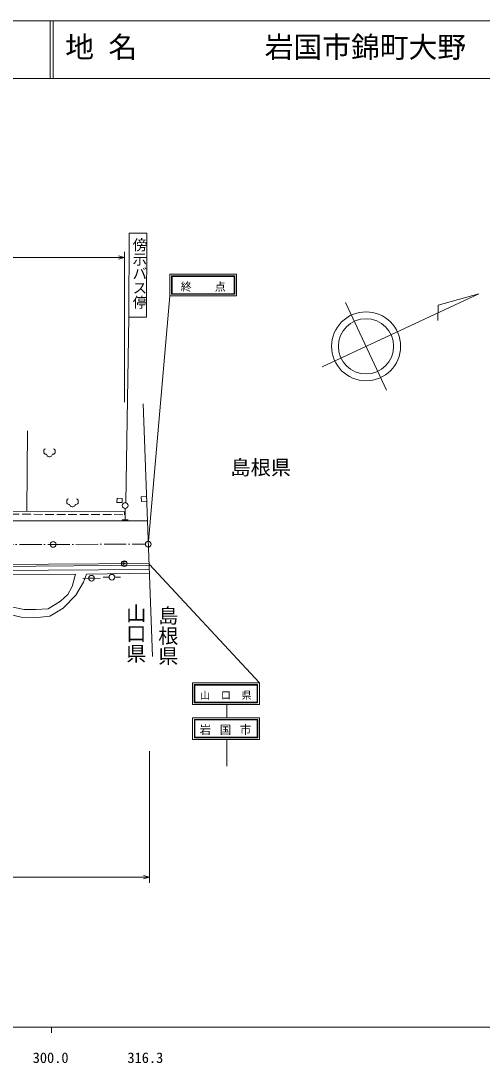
# Model space of a CAD drawing. Units: millimetres, scale not verified. Extents: x 7785 to 680000, y 20000 to 380000.
# Drawn here: x 362664 to 442816, y 198715 to 380000 of the extents above; entities that cross this region are included whole.
import ezdxf
from ezdxf.enums import TextEntityAlignment as Align

# ---------------------------------------------------------------- set-up
doc = ezdxf.new("R2010")
doc.units = ezdxf.units.MM
doc.header["$LTSCALE"] = 1000
doc.linetypes.add('USER2', pattern=[2, 1.5, -0.5])
doc.linetypes.add('USER3', pattern=[4.9, 3.855738, -0.481967, 0.080328, -0.481967])
doc.layers.add('S-SUV', color=7, linetype='Continuous', lineweight=13)
doc.styles.add('@ＭＳ ゴシック', font='')
doc.styles.add('ＭＳ ゴシック', font='')
doc.styles.get('@ＭＳ ゴシック').set_extended_font_data('@MS Gothic')
doc.styles.get('ＭＳ ゴシック').set_extended_font_data('MS Gothic')

msp = doc.modelspace()

# ---------------------------------------------------------------- linework, layer by layer
at = {"layer": 'S-SUV'}
for p, q in [((680000, 380000), (40000, 380000)), ((367750, 380000), (367750, 370000)), ((368250, 380000), (368250, 370000)), ((40000, 370000), (680000, 370000)), ((381438, 328455), (381507, 343062)), ((381507, 343062), (384572, 343048)), ((384572, 343048), (384503, 328441)), ((379649, 339126), (380649, 338838)), ((380649, 339838), (380649, 313675)), ((67700, 338838), (380649, 338838)), ((380649, 338838), (379649, 338553)), ((388535, 332149), (388535, 335949)), ((388535, 335949), (400135, 335949)), ((388835, 332449), (388835, 335649)), ((388835, 335649), (399835, 335649)), ((399735, 335549), (388935, 335549)), ((388935, 335549), (388935, 332549)), ((399735, 332549), (399735, 335549)), ((399835, 335649), (399835, 332449)), ((400135, 335949), (400135, 332149)), ((388535, 332149), (384850, 289484)), ((400135, 332149), (388535, 332149)), ((399835, 332449), (388835, 332449)), ((388935, 332549), (399735, 332549)), ((442219, 332519), (415030, 319841)), ((442219, 332519), (435186, 330564)), ((426193, 315778), (419093, 331004)), ((435186, 330564), (435113, 327882)), ((381438, 328455), (380896, 296285)), ((384503, 328441), (381438, 328455)), ((383929, 313364), (385513, 269417)), ((363688, 294678), (363789, 308706)), ((366671, 305310), (366636, 305155)), ((366636, 305155), (366636, 305000)), ((366636, 305000), (366671, 304840)), ((366791, 305490), (366671, 305310)), ((366671, 304840), (366751, 304725)), ((366751, 304725), (366866, 304645)), ((366946, 305570), (366791, 305490)), ((366866, 304645), (367026, 304610)), ((367026, 304610), (367101, 304610)), ((367101, 304610), (367166, 304490)), ((368101, 304490), (368166, 304610)), ((368166, 304610), (368246, 304610)), ((368246, 304610), (368401, 304645)), ((368476, 305490), (368321, 305570)), ((368401, 304645), (368516, 304725)), ((368596, 305310), (368476, 305490)), ((368516, 304725), (368596, 304840)), ((368636, 305155), (368596, 305310)), ((368596, 304840), (368636, 305000)), ((368636, 305000), (368636, 305155)), ((367166, 304490), (367246, 304350)), ((367246, 304350), (367401, 304230)), ((367401, 304230), (367556, 304195)), ((367556, 304195), (367706, 304195)), ((367706, 304195), (367831, 304230)), ((367831, 304230), (367986, 304310)), ((367986, 304310), (368061, 304390)), ((368061, 304390), (368101, 304490)), ((370669, 296605), (370634, 296450)), ((370634, 296450), (370634, 296295)), ((370634, 296295), (370669, 296135)), ((370789, 296785), (370669, 296605)), ((370669, 296135), (370749, 296020)), ((370749, 296020), (370864, 295940)), ((370944, 296865), (370789, 296785)), ((370864, 295940), (371024, 295905)), ((371024, 295905), (371099, 295905)), ((371099, 295905), (371164, 295785)), ((371164, 295785), (371244, 295645)), ((371244, 295645), (371399, 295525)), ((371399, 295525), (371554, 295490)), ((371704, 295490), (371829, 295525)), ((371829, 295525), (371984, 295605)), ((371984, 295605), (372059, 295685)), ((372059, 295685), (372099, 295785)), ((372099, 295785), (372164, 295905)), ((372164, 295905), (372244, 295905)), ((372244, 295905), (372399, 295940)), ((372474, 296785), (372319, 296865)), ((372399, 295940), (372514, 296020)), ((372594, 296605), (372474, 296785)), ((372514, 296020), (372594, 296135)), ((372634, 296450), (372594, 296605)), ((372594, 296135), (372634, 296295)), ((372634, 296295), (372634, 296450)), ((379385, 296956), (379355, 296253)), ((379355, 296253), (380245, 296216)), ((380274, 296919), (379385, 296956)), ((380245, 296216), (380274, 296919)), ((384509, 297255), (383590, 297222)), ((383590, 297222), (383619, 296424)), ((383619, 296424), (384538, 296457)), ((384538, 296457), (384509, 297255)), ((320898, 294850), (380649, 294610)), ((371554, 295490), (371704, 295490)), ((380649, 294610), (380647, 294110)), ((380790, 295189), (380790, 293217)), ((319781, 293034), (384661, 293045)), ((380280, 293217), (381292, 293217)), ((260269, 284918), (384929, 285614)), ((261145, 284314), (384940, 285301)), ((380828, 285915), (380438, 285915)), ((380438, 285915), (380438, 285305)), ((380438, 285590), (380768, 285590)), ((380438, 285305), (380828, 285305)), ((404102, 264874), (384934, 285479)), ((261363, 283615), (384946, 284601)), ((344122, 283614), (372171, 283747)), ((372171, 283747), (371576, 281630)), ((374442, 283047), (373442, 283020)), ((373560, 282358), (374090, 283747)), ((374090, 283747), (384989, 283947)), ((374444, 283061), (375439, 283061)), ((375441, 283048), (376441, 283021)), ((377989, 283234), (376989, 283234)), ((378989, 283234), (379989, 283234)), ((371576, 281630), (370848, 280241)), ((372237, 280108), (373560, 282358)), ((370848, 280241), (369525, 279050)), ((369988, 277859), (372237, 280108)), ((363240, 277595), (360991, 278058)), ((365291, 277595), (363240, 277595)), ((367408, 277727), (365291, 277595)), ((369525, 279050), (367408, 277727)), ((367673, 276470), (369988, 277859)), ((360264, 276867), (362711, 276271)), ((362711, 276271), (365622, 276205)), ((365622, 276205), (367673, 276470)), ((392502, 261074), (392502, 264874)), ((392502, 264874), (404102, 264874)), ((404102, 264874), (404102, 261074)), ((392802, 261374), (392802, 264574)), ((392802, 264574), (403802, 264574)), ((403702, 264474), (392902, 264474)), ((392902, 264474), (392902, 261474)), ((403702, 261474), (403702, 264474)), ((403802, 264574), (403802, 261374)), ((404102, 261074), (392502, 261074)), ((403802, 261374), (392802, 261374)), ((392902, 261474), (403702, 261474)), ((398465, 261074), (398465, 258801)), ((392516, 255001), (392516, 258801)), ((392516, 258801), (404116, 258801)), ((392816, 255301), (392816, 258501)), ((392816, 258501), (403816, 258501)), ((403716, 258401), (392916, 258401)), ((392916, 258401), (392916, 255401)), ((403716, 255401), (403716, 258401)), ((403816, 258501), (403816, 255301)), ((404116, 258801), (404116, 255001)), ((404116, 255001), (392516, 255001)), ((403816, 255301), (392816, 255301)), ((392916, 255401), (403716, 255401)), ((398465, 255001), (398465, 250360)), ((384989, 230082), (384989, 252964)), ((261363, 231082), (384989, 231082)), ((383989, 231369), (384989, 231082)), ((384989, 231082), (383989, 230797)), ((40000, 205000), (579000, 205000)), ((368000, 205000), (368000, 204000))]:
    msp.add_line(p, q, dxfattribs=at)
at = {"layer": 'S-SUV', "linetype": 'USER2'}
msp.add_line((320896, 294350), (380647, 294110), dxfattribs=at)
at = {"layer": 'S-SUV', "linetype": 'USER3'}
msp.add_line((68432, 288080), (384307, 288984), dxfattribs=at)
at = {"layer": 'S-SUV'}
for centre, radius in [((422643, 323391), 6000), ((422643, 323391), 4800), ((380790, 295692), 502), ((368280, 288938), 498), ((368280, 288938), 15), ((384807, 288986), 498), ((384807, 288986), 15), ((380633, 285590), 498), ((374941, 283061), 498), ((378489, 283234), 498)]:
    msp.add_circle(centre, radius, dxfattribs=at)

# ---------------------------------------------------------------- texts
at = {"layer": 'S-SUV', "style": 'ＭＳ ゴシック'}
for s, height, p in [('地 名', 3666, (370380, 372500)), ('岩国市錦町大野', 3666, (405024, 372500)), ('島根県', 2566, (399102, 300262)), ('300.0', 1833, (364719, 198195)), ('316.3', 1833, (381175, 198195))]:
    msp.add_text(s, height=height, dxfattribs=at).set_placement(p, align=Align.BOTTOM_LEFT)
at = {"layer": 'S-SUV', "style": '@ＭＳ ゴシック'}
for s, height, p in [('傍示バス停', 1833, (381838, 342316)), ('山口県', 2566, (380606, 278722)), ('島根県', 2566, (386191, 278322))]:
    msp.add_text(s, height=height, rotation=270, dxfattribs=at).set_placement(p, align=Align.BOTTOM_LEFT)
at = {"layer": 'S-SUV', "attachment_point": 7, "style": 'ＭＳ ゴシック'}
for s, insert, char_height in [('\\T3.11;終点', (390455, 332878), 1393), ('\\T2.12;山口県', (393832, 261936), 1246), ('\\T1.75;岩国市', (393721, 255786), 1466)]:
    msp.add_mtext(s, dxfattribs=dict(at, insert=insert, char_height=char_height))

doc.saveas('drawing.dxf')
